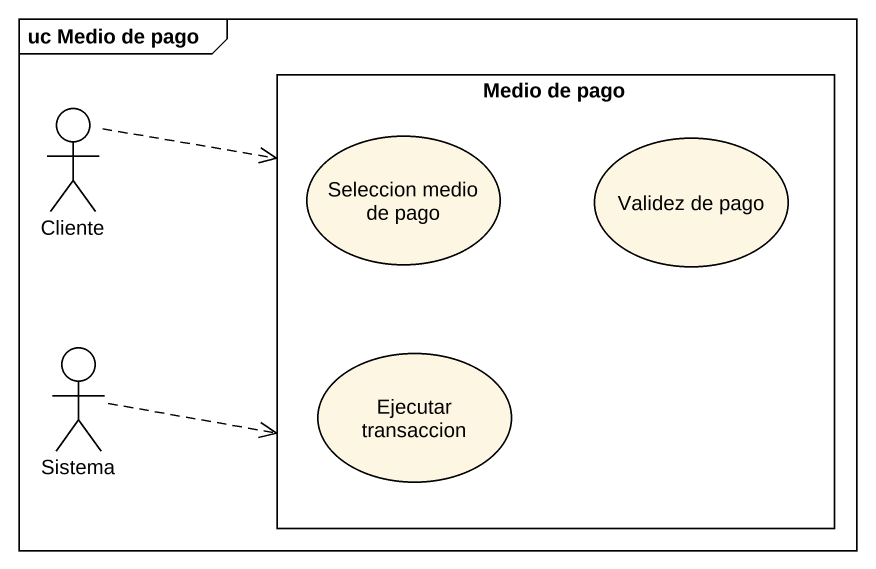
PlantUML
@startuml
mainframe uc Medio de pago
actor Cliente
rectangle "Medio de pago" as Medio_de_pago {
  usecase "Seleccion medio de pago" as Seleccion_medio_de_pago
  usecase "Validez de pago" as Validez_de_pago
  usecase "Ejecutar transaccion" as Ejecutar_transaccion
}
actor Sistema
Cliente .right.> Medio_de_pago
Sistema .right.> Medio_de_pago
@enduml
